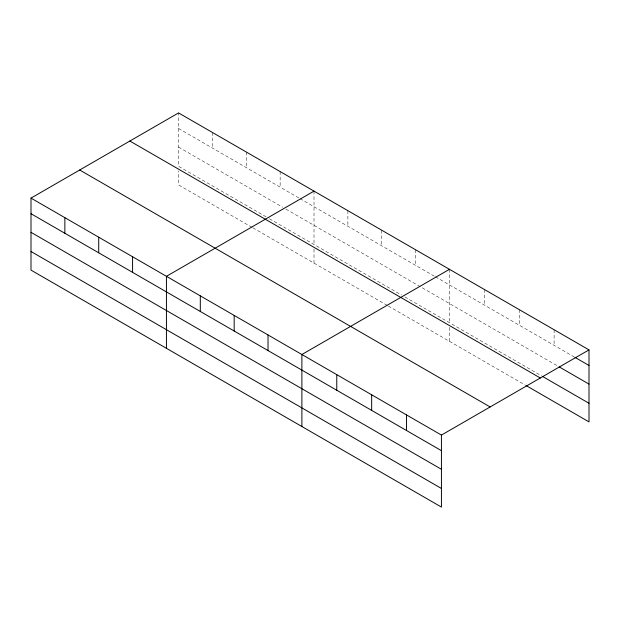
<?xml version="1.0" encoding="UTF-8"?>
<svg xmlns="http://www.w3.org/2000/svg" width="620" height="620" viewBox="0 0 620 620"><rect width="100%" height="100%" fill="white"/><g stroke="black" fill="none" stroke-linecap="round" stroke-linejoin="round"><path stroke-width="0.46" stroke-dasharray="3.1 2.33" d="M178.568 128.511L299.142 198.129M299.971 198.609L434.589 276.326M435.411 276.799L574.05 356.841M178.568 147.126L282.627 207.204M285.928 209.118L558.264 366.343M266.112 216.853L178.568 166.307L178.568 112.917M269.413 218.759L401.551 295.05M404.86 296.957L541.655 375.937M252.069 227.362L178.568 184.923L178.568 170.965M252.898 227.835L387.515 305.559M388.337 306.032L525.039 384.958M554.11 329.739L554.11 345.332M519.227 309.597L519.227 325.19M484.336 289.455L484.336 305.048M449.454 269.312L449.454 322.702M449.454 327.36L449.454 341.318M415.594 249.759L415.594 265.36M381.734 230.214L381.734 245.807M347.874 210.661L347.874 226.261M314.007 191.115L314.007 244.505M314.007 249.162L314.007 263.12M280.147 171.57L280.147 187.162M246.287 152.016L246.287 167.609M212.428 132.471L212.428 148.064"/><path stroke-width="0.93" d="M441.432 469.286L441.432 435.077L31 198.113L31 270.119L441.432 507.082L441.432 469.286L31 232.329M525.869 385.438L589 421.887L589 349.882L178.568 112.917L31 198.113M314.007 191.115L166.439 276.311L166.439 348.316M449.454 269.312L301.886 354.508L301.886 426.514M441.432 435.077L589 349.882M574.88 357.322L589 365.474M559.101 366.823L589 384.09M542.485 376.418L589 403.271M129.867 141.035L540.299 377.991M79.701 170.004L490.133 406.96M31 213.714L441.432 450.67M31 251.503L441.432 488.467M406.542 414.935L406.542 430.528M371.659 394.793L371.659 410.386M336.769 374.651L336.769 390.251M268.026 334.963L268.026 350.556M234.166 315.41L234.166 331.01M200.306 295.864L200.306 311.457M132.579 256.765L132.579 272.358M98.719 237.212L98.719 252.813M64.86 217.667L64.86 233.26"/></g></svg>
